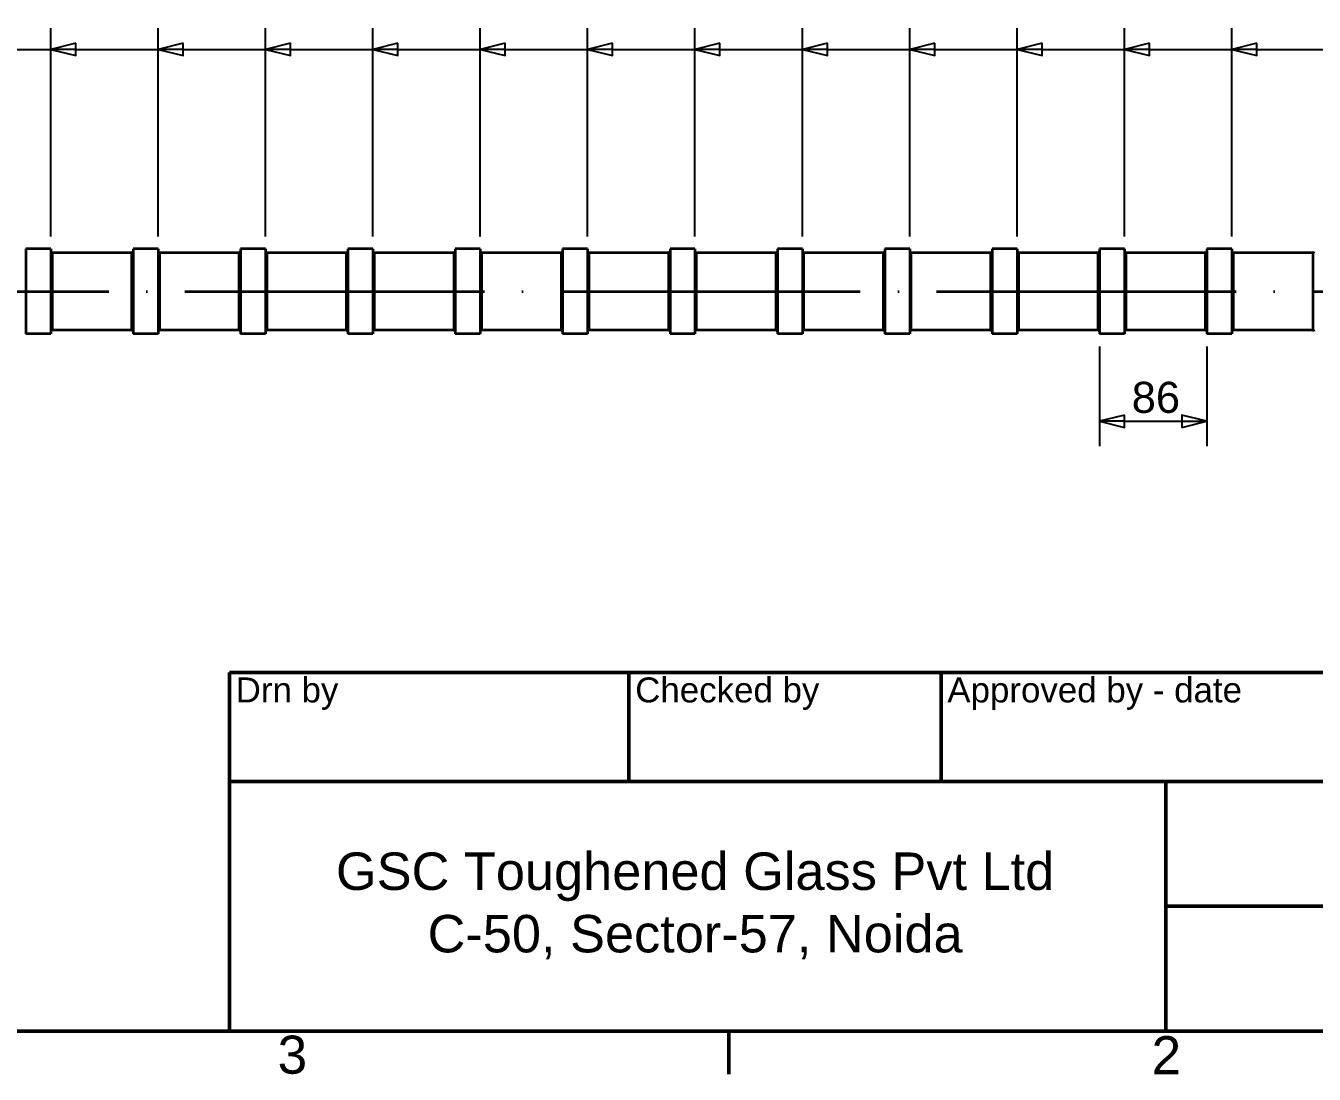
# Paper-space layout 'Drive Roller (Fix)' of a CAD drawing. Header units: millimetres. Extents: x -170 to 420, y 0 to 297.
# Drawn here: x 223.7 to 326.9, y 6.6 to 90.5 of the extents above; entities that cross this region are included whole.
import ezdxf

# ---------------------------------------------------------------- set-up
doc = ezdxf.new("R2010")
doc.units = ezdxf.units.MM
doc.linetypes.add('ACAD_ISO04W100', pattern=[30, 24, -3, 0, -3])
doc.linetypes.add('ACAD_ISO09W100', pattern=[45, 24, -3, 6, -3, 6, -3])
for name, color, linetype, lineweight in [('2dTransBorder', 7, 'Continuous', 35), ('2dTransTitleBlock', 7, 'Continuous', 35), ('Dimensions', 5, 'Continuous', 25), ('Section View Lines', 7, 'ACAD_ISO09W100', 70), ('Tangent Edges', 7, 'Continuous', 50), ('Visible Edges', 7, 'Continuous', 50)]:
    doc.layers.add(name, color=color, linetype=linetype, lineweight=lineweight)
doc.layers.add('Title', color=7, linetype='Continuous')
doc.styles.add('Current-ISO', font='ARIAL.TTF')
doc.styles.get("Standard").update_dxf_attribs({"font": 'ARIAL.TTF'})
doc.styles.add('Text Style6', font='ARIAL.TTF')

# ---------------------------------------------------------------- blocks, each defined once
blk = doc.blocks.new('2dTransSection0')
at = {"layer": 'Section View Lines', "color": 179, "linetype": 'ACAD_ISO04W100', "lineweight": 35, "true_color": 0x262659}
blk.add_line((85.93, 69.23), (393.38, 69.23), dxfattribs=at)
blk = doc.blocks.new('2dTransSymbol12')
at = {"color": 179}
for points in [[(311.69, 59.34), (309.69, 58.84), (311.69, 58.34), (311.69, 59.34)], [(316.29, 58.34), (318.29, 58.84), (316.29, 59.34), (316.29, 58.34)]]:
    blk.add_solid(points, dxfattribs=at)
at = {"layer": 'Dimensions', "color": 179, "linetype": 'Continuous', "lineweight": 25, "true_color": 0x262659}
for p, q in [((309.69, 64.84), (309.69, 56.84)), ((318.29, 64.84), (318.29, 56.84)), ((311.69, 59.34), (309.69, 58.84)), ((311.69, 58.84), (309.69, 58.84)), ((309.69, 58.84), (311.69, 58.34)), ((311.69, 58.34), (311.69, 59.34)), ((311.69, 58.84), (316.29, 58.84)), ((318.29, 58.84), (316.29, 59.34)), ((316.29, 59.34), (316.29, 58.34)), ((316.29, 58.84), (318.29, 58.84)), ((316.29, 58.34), (318.29, 58.84))]:
    blk.add_line(p, q, dxfattribs=at)
for points in [[(311.69, 59.34), (309.69, 58.84), (311.69, 58.34), (311.69, 59.34)], [(316.29, 58.34), (318.29, 58.84), (316.29, 59.34), (316.29, 58.34)]]:
    blk.add_lwpolyline(points, dxfattribs=at)
at = {"layer": 'Dimensions', "color": 18, "linetype": 'Continuous', "lineweight": 25, "true_color": 0x000000, "insert": (312.27, 59.48), "char_height": 2.489, "attachment_point": 7, "style": 'Text Style6'}
blk.add_mtext('86', dxfattribs=at)
blk = doc.blocks.new('2dTransSymbol26')
at = {"color": 179}
for points in [[(227.69, 89.13), (225.69, 88.63), (227.69, 88.13), (227.69, 89.13)], [(236.29, 89.13), (234.29, 88.63), (236.29, 88.13), (236.29, 89.13)], [(244.89, 89.13), (242.89, 88.63), (244.89, 88.13), (244.89, 89.13)], [(253.49, 89.13), (251.49, 88.63), (253.49, 88.13), (253.49, 89.13)], [(262.09, 89.13), (260.09, 88.63), (262.09, 88.13), (262.09, 89.13)], [(270.69, 89.13), (268.69, 88.63), (270.69, 88.13), (270.69, 89.13)], [(279.29, 89.13), (277.29, 88.63), (279.29, 88.13), (279.29, 89.13)], [(287.89, 89.13), (285.89, 88.63), (287.89, 88.13), (287.89, 89.13)], [(296.49, 89.13), (294.49, 88.63), (296.49, 88.13), (296.49, 89.13)], [(305.09, 89.13), (303.09, 88.63), (305.09, 88.13), (305.09, 89.13)], [(313.69, 89.13), (311.69, 88.63), (313.69, 88.13), (313.69, 89.13)], [(322.29, 89.13), (320.29, 88.63), (322.29, 88.13), (322.29, 89.13)]]:
    blk.add_solid(points, dxfattribs=at)
at = {"layer": 'Dimensions', "color": 179, "linetype": 'Continuous', "lineweight": 25, "true_color": 0x262659}
for p, q in [((225.69, 82.88), (225.69, 90.33)), ((234.29, 82.88), (234.29, 90.33)), ((242.89, 82.88), (242.89, 90.33)), ((251.49, 82.88), (251.49, 90.33)), ((260.09, 82.88), (260.09, 90.33)), ((268.69, 82.88), (268.69, 90.33)), ((277.29, 82.88), (277.29, 90.33)), ((285.89, 82.88), (285.89, 90.33)), ((294.49, 82.88), (294.49, 90.33)), ((303.09, 82.88), (303.09, 90.33)), ((311.69, 82.88), (311.69, 90.33)), ((320.29, 82.88), (320.29, 90.33)), ((227.69, 89.13), (225.69, 88.63)), ((227.69, 88.13), (227.69, 89.13)), ((236.29, 89.13), (234.29, 88.63)), ((236.29, 88.13), (236.29, 89.13)), ((244.89, 89.13), (242.89, 88.63)), ((244.89, 88.13), (244.89, 89.13)), ((253.49, 89.13), (251.49, 88.63)), ((253.49, 88.13), (253.49, 89.13)), ((262.09, 89.13), (260.09, 88.63)), ((262.09, 88.13), (262.09, 89.13)), ((270.69, 89.13), (268.69, 88.63)), ((270.69, 88.13), (270.69, 89.13)), ((279.29, 89.13), (277.29, 88.63)), ((279.29, 88.13), (279.29, 89.13)), ((287.89, 89.13), (285.89, 88.63)), ((287.89, 88.13), (287.89, 89.13)), ((296.49, 89.13), (294.49, 88.63)), ((296.49, 88.13), (296.49, 89.13)), ((305.09, 89.13), (303.09, 88.63)), ((305.09, 88.13), (305.09, 89.13)), ((313.69, 89.13), (311.69, 88.63)), ((313.69, 88.13), (313.69, 89.13)), ((322.29, 89.13), (320.29, 88.63)), ((322.29, 88.13), (322.29, 89.13)), ((219.09, 88.63), (225.69, 88.63)), ((227.69, 88.63), (225.69, 88.63)), ((225.69, 88.63), (227.69, 88.13)), ((227.69, 88.63), (234.29, 88.63)), ((236.29, 88.63), (234.29, 88.63)), ((234.29, 88.63), (236.29, 88.13)), ((236.29, 88.63), (242.89, 88.63)), ((244.89, 88.63), (242.89, 88.63)), ((242.89, 88.63), (244.89, 88.13)), ((244.89, 88.63), (251.49, 88.63)), ((253.49, 88.63), (251.49, 88.63)), ((251.49, 88.63), (253.49, 88.13)), ((253.49, 88.63), (260.09, 88.63)), ((262.09, 88.63), (260.09, 88.63)), ((260.09, 88.63), (262.09, 88.13)), ((262.09, 88.63), (268.69, 88.63)), ((270.69, 88.63), (268.69, 88.63)), ((268.69, 88.63), (270.69, 88.13)), ((270.69, 88.63), (277.29, 88.63)), ((279.29, 88.63), (277.29, 88.63)), ((277.29, 88.63), (279.29, 88.13)), ((279.29, 88.63), (285.89, 88.63)), ((287.89, 88.63), (285.89, 88.63)), ((285.89, 88.63), (287.89, 88.13)), ((287.89, 88.63), (294.49, 88.63)), ((296.49, 88.63), (294.49, 88.63)), ((294.49, 88.63), (296.49, 88.13)), ((296.49, 88.63), (303.09, 88.63)), ((305.09, 88.63), (303.09, 88.63)), ((303.09, 88.63), (305.09, 88.13)), ((305.09, 88.63), (311.69, 88.63)), ((313.69, 88.63), (311.69, 88.63)), ((311.69, 88.63), (313.69, 88.13)), ((313.69, 88.63), (320.29, 88.63)), ((322.29, 88.63), (320.29, 88.63)), ((320.29, 88.63), (322.29, 88.13)), ((322.29, 88.63), (328.89, 88.63)), ((225.69, 75.13), (225.69, 82.88)), ((234.29, 75.13), (234.29, 82.88)), ((242.89, 75.13), (242.89, 82.88)), ((251.49, 75.13), (251.49, 82.88)), ((260.09, 75.13), (260.09, 82.88)), ((268.69, 75.13), (268.69, 82.88)), ((277.29, 75.13), (277.29, 82.88)), ((285.89, 75.13), (285.89, 82.88)), ((294.49, 75.13), (294.49, 82.88)), ((303.09, 75.13), (303.09, 82.88)), ((311.69, 75.13), (311.69, 82.88)), ((320.29, 75.13), (320.29, 82.88)), ((225.69, 73.64), (225.69, 75.13)), ((234.29, 73.64), (234.29, 75.13)), ((242.89, 73.64), (242.89, 75.13)), ((251.49, 73.64), (251.49, 75.13)), ((260.09, 73.64), (260.09, 75.13)), ((268.69, 73.64), (268.69, 75.13)), ((277.29, 73.64), (277.29, 75.13)), ((285.89, 73.64), (285.89, 75.13)), ((294.49, 73.64), (294.49, 75.13)), ((303.09, 73.64), (303.09, 75.13)), ((311.69, 73.64), (311.69, 75.13)), ((320.29, 73.64), (320.29, 75.13))]:
    blk.add_line(p, q, dxfattribs=at)
for points in [[(227.69, 89.13), (225.69, 88.63), (227.69, 88.13), (227.69, 89.13)], [(236.29, 89.13), (234.29, 88.63), (236.29, 88.13), (236.29, 89.13)], [(244.89, 89.13), (242.89, 88.63), (244.89, 88.13), (244.89, 89.13)], [(253.49, 89.13), (251.49, 88.63), (253.49, 88.13), (253.49, 89.13)], [(262.09, 89.13), (260.09, 88.63), (262.09, 88.13), (262.09, 89.13)], [(270.69, 89.13), (268.69, 88.63), (270.69, 88.13), (270.69, 89.13)], [(279.29, 89.13), (277.29, 88.63), (279.29, 88.13), (279.29, 89.13)], [(287.89, 89.13), (285.89, 88.63), (287.89, 88.13), (287.89, 89.13)], [(296.49, 89.13), (294.49, 88.63), (296.49, 88.13), (296.49, 89.13)], [(305.09, 89.13), (303.09, 88.63), (305.09, 88.13), (305.09, 89.13)], [(313.69, 89.13), (311.69, 88.63), (313.69, 88.13), (313.69, 89.13)], [(322.29, 89.13), (320.29, 88.63), (322.29, 88.13), (322.29, 89.13)]]:
    blk.add_lwpolyline(points, dxfattribs=at)
blk = doc.blocks.new('Default Border')
at = {"layer": '2dTransBorder', "color": 179, "linetype": 'Continuous', "lineweight": 50, "true_color": 0x262659}
for points in [[(10, 10), (10, 287), (410, 287), (410, 10), (10, 10)], [(280, 10), (280, 6.55)]]:
    blk.add_lwpolyline(points, dxfattribs=at)
at = {"layer": '2dTransBorder', "color": 179, "lineweight": 211, "char_height": 3.05, "attachment_point": 7, "style": 'Current-ISO'}
for s, insert in [('3', (243.86, 6.55)), ('2', (313.86, 6.55))]:
    blk.add_mtext(s, dxfattribs=dict(at, insert=insert))
blk = doc.blocks.new('Title')
at = {"layer": '2dTransTitleBlock', "linetype": 'Continuous', "lineweight": 50}
for p, q in [((400, 28.73), (230, 28.73)), ((230, 28.73), (230, 0)), ((262, 20), (262, 28.73)), ((287, 20), (287, 28.73)), ((230, 20), (400, 20)), ((305, 20), (305, 0)), ((400, 10), (305, 10)), ((230, 0), (400, 0))]:
    blk.add_line(p, q, dxfattribs=at)
at = {"layer": '2dTransBorder'}
blk.add_blockref('Default Border', (-10, -10), dxfattribs=at)
at = {"layer": '2dTransTitleBlock', "color": 179, "lineweight": 5, "char_height": 2, "attachment_point": 1, "style": 'Current-ISO'}
for s, insert, width, line_spacing_factor in [('Drn by', (230.5, 28.33), 26.9559, 0.846), ('Checked by', (262.5, 28.33), 26.0627, 0.860831), ('Approved by - date', (287.5, 28.33), 41.7838, 0.846)]:
    blk.add_mtext(s, dxfattribs=dict(at, insert=insert, width=width, line_spacing_factor=line_spacing_factor))
at = {"layer": '2dTransTitleBlock', "insert": (267.3, 10.03), "char_height": 3, "width": 72.9355, "attachment_point": 5}
blk.add_mtext('GSC Toughened Glass Pvt Ltd\\PC-50, Sector-57, Noida', dxfattribs=at)

psp = doc.layouts.new('Drive Roller (Fix)')

# ---------------------------------------------------------------- linework, layer by layer
at = {"layer": 'Tangent Edges', "color": 179, "linetype": 'Continuous', "lineweight": 35, "true_color": 0x1a1a3e}
for p, q in [((225.79, 72.34), (225.79, 66.14)), ((232.19, 66.14), (232.19, 72.34)), ((234.39, 72.34), (234.39, 66.14)), ((240.79, 66.14), (240.79, 72.34)), ((242.99, 72.34), (242.99, 66.14)), ((249.39, 66.14), (249.39, 72.34)), ((251.59, 72.34), (251.59, 66.14)), ((257.99, 66.14), (257.99, 72.34)), ((260.19, 72.34), (260.19, 66.14)), ((266.59, 66.14), (266.59, 72.34)), ((268.79, 72.34), (268.79, 66.14)), ((275.19, 66.14), (275.19, 72.34)), ((277.39, 72.34), (277.39, 66.14)), ((283.79, 66.14), (283.79, 72.34)), ((285.99, 72.34), (285.99, 66.14)), ((292.39, 66.14), (292.39, 72.34)), ((294.59, 72.34), (294.59, 66.14)), ((300.99, 66.14), (300.99, 72.34)), ((303.19, 72.34), (303.19, 66.14)), ((309.59, 66.14), (309.59, 72.34)), ((311.79, 72.34), (311.79, 66.14)), ((318.19, 66.14), (318.19, 72.34)), ((320.39, 72.34), (320.39, 66.14)), ((326.79, 66.14), (326.79, 72.34))]:
    psp.add_line(p, q, dxfattribs=at).dxf.unprotected_set("ltscale", 0)
at = {"layer": 'Tangent Edges', "color": 179, "linetype": 'Continuous', "lineweight": 35, "true_color": 0x262659}
for centre, start, end in [((225.79, 72.44), 180, 270), ((232.19, 72.44), 270, 0), ((234.39, 72.44), 180, 270), ((240.79, 72.44), 270, 0), ((242.99, 72.44), 180, 270), ((249.39, 72.44), 270, 0), ((251.59, 72.44), 180, 270), ((257.99, 72.44), 270, 0), ((260.19, 72.44), 180, 270), ((266.59, 72.44), 270, 0), ((268.79, 72.44), 180, 270), ((275.19, 72.44), 270, 0), ((277.39, 72.44), 180, 270), ((283.79, 72.44), 270, 0), ((285.99, 72.44), 180, 270), ((292.39, 72.44), 270, 0), ((294.59, 72.44), 180, 270), ((300.99, 72.44), 270, 0), ((303.19, 72.44), 180, 270), ((309.59, 72.44), 270, 0), ((311.79, 72.44), 180, 270), ((318.19, 72.44), 270, 0), ((320.39, 72.44), 180, 270), ((326.79, 72.44), 270, 0), ((225.79, 66.04), 90, 180), ((232.19, 66.04), 0, 90), ((234.39, 66.04), 90, 180), ((240.79, 66.04), 0, 90), ((242.99, 66.04), 90, 180), ((249.39, 66.04), 0, 90), ((251.59, 66.04), 90, 180), ((257.99, 66.04), 0, 90), ((260.19, 66.04), 90, 180), ((266.59, 66.04), 0, 90), ((268.79, 66.04), 90, 180), ((275.19, 66.04), 0, 90), ((277.39, 66.04), 90, 180), ((283.79, 66.04), 0, 90), ((285.99, 66.04), 90, 180), ((292.39, 66.04), 0, 90), ((294.59, 66.04), 90, 180), ((300.99, 66.04), 0, 90), ((303.19, 66.04), 90, 180), ((309.59, 66.04), 0, 90), ((311.79, 66.04), 90, 180), ((318.19, 66.04), 0, 90), ((320.39, 66.04), 90, 180), ((326.79, 66.04), 0, 90)]:
    psp.add_arc(centre, 0.1, start, end, dxfattribs=at).dxf.unprotected_set("ltscale", 0)
at = {"layer": 'Visible Edges', "color": 179, "linetype": 'Continuous', "lineweight": 35, "true_color": 0x262659}
for p, q in [((223.69, 72.64), (223.69, 65.84)), ((225.69, 72.64), (223.69, 72.64)), ((225.69, 72.64), (225.69, 65.84)), ((232.19, 72.34), (225.79, 72.34)), ((232.29, 72.64), (232.29, 65.84)), ((234.29, 72.64), (232.29, 72.64)), ((234.29, 72.64), (234.29, 65.84)), ((240.79, 72.34), (234.39, 72.34)), ((240.89, 72.64), (240.89, 65.84)), ((242.89, 72.64), (240.89, 72.64)), ((242.89, 72.64), (242.89, 65.84)), ((249.39, 72.34), (242.99, 72.34)), ((249.49, 72.64), (249.49, 65.84)), ((251.49, 72.64), (249.49, 72.64)), ((251.49, 72.64), (251.49, 65.84)), ((257.99, 72.34), (251.59, 72.34)), ((258.09, 72.64), (258.09, 65.84)), ((260.09, 72.64), (258.09, 72.64)), ((260.09, 72.64), (260.09, 65.84)), ((266.59, 72.34), (260.19, 72.34)), ((266.69, 72.64), (266.69, 65.84)), ((268.69, 72.64), (266.69, 72.64)), ((268.69, 72.64), (268.69, 65.84)), ((275.19, 72.34), (268.79, 72.34)), ((275.29, 72.64), (275.29, 65.84)), ((277.29, 72.64), (275.29, 72.64)), ((277.29, 72.64), (277.29, 65.84)), ((283.79, 72.34), (277.39, 72.34)), ((283.89, 72.64), (283.89, 65.84)), ((285.89, 72.64), (283.89, 72.64)), ((285.89, 72.64), (285.89, 65.84)), ((292.39, 72.34), (285.99, 72.34)), ((292.49, 72.64), (292.49, 65.84)), ((294.49, 72.64), (292.49, 72.64)), ((294.49, 72.64), (294.49, 65.84)), ((300.99, 72.34), (294.59, 72.34)), ((301.09, 72.64), (301.09, 65.84)), ((303.09, 72.64), (301.09, 72.64)), ((303.09, 72.64), (303.09, 65.84)), ((309.59, 72.34), (303.19, 72.34)), ((309.69, 72.64), (309.69, 65.84)), ((311.69, 72.64), (309.69, 72.64)), ((311.69, 72.64), (311.69, 65.84)), ((318.19, 72.34), (311.79, 72.34)), ((318.29, 72.64), (318.29, 65.84)), ((320.29, 72.64), (318.29, 72.64)), ((320.29, 72.64), (320.29, 65.84)), ((326.79, 72.34), (320.39, 72.34)), ((232.19, 66.14), (225.79, 66.14)), ((240.79, 66.14), (234.39, 66.14)), ((249.39, 66.14), (242.99, 66.14)), ((257.99, 66.14), (251.59, 66.14)), ((266.59, 66.14), (260.19, 66.14)), ((275.19, 66.14), (268.79, 66.14)), ((283.79, 66.14), (277.39, 66.14)), ((292.39, 66.14), (285.99, 66.14)), ((300.99, 66.14), (294.59, 66.14)), ((309.59, 66.14), (303.19, 66.14)), ((318.19, 66.14), (311.79, 66.14)), ((326.79, 66.14), (320.39, 66.14)), ((225.69, 65.84), (223.69, 65.84)), ((234.29, 65.84), (232.29, 65.84)), ((242.89, 65.84), (240.89, 65.84)), ((251.49, 65.84), (249.49, 65.84)), ((260.09, 65.84), (258.09, 65.84)), ((268.69, 65.84), (266.69, 65.84)), ((277.29, 65.84), (275.29, 65.84)), ((285.89, 65.84), (283.89, 65.84)), ((294.49, 65.84), (292.49, 65.84)), ((303.09, 65.84), (301.09, 65.84)), ((311.69, 65.84), (309.69, 65.84)), ((320.29, 65.84), (318.29, 65.84))]:
    psp.add_line(p, q, dxfattribs=at).dxf.unprotected_set("ltscale", 0)

# ---------------------------------------------------------------- block references
at = {"layer": 'Dimensions'}
for name in ['2dTransSymbol26', '2dTransSymbol12']:
    psp.add_blockref(name, (0, 0), dxfattribs=at)
at = {"layer": 'Section View Lines'}
psp.add_blockref('2dTransSection0', (0, 0), dxfattribs=at)
at = {"layer": 'Title'}
psp.add_blockref('Title', (10, 10), dxfattribs=at)

doc.saveas('drawing.dxf')
